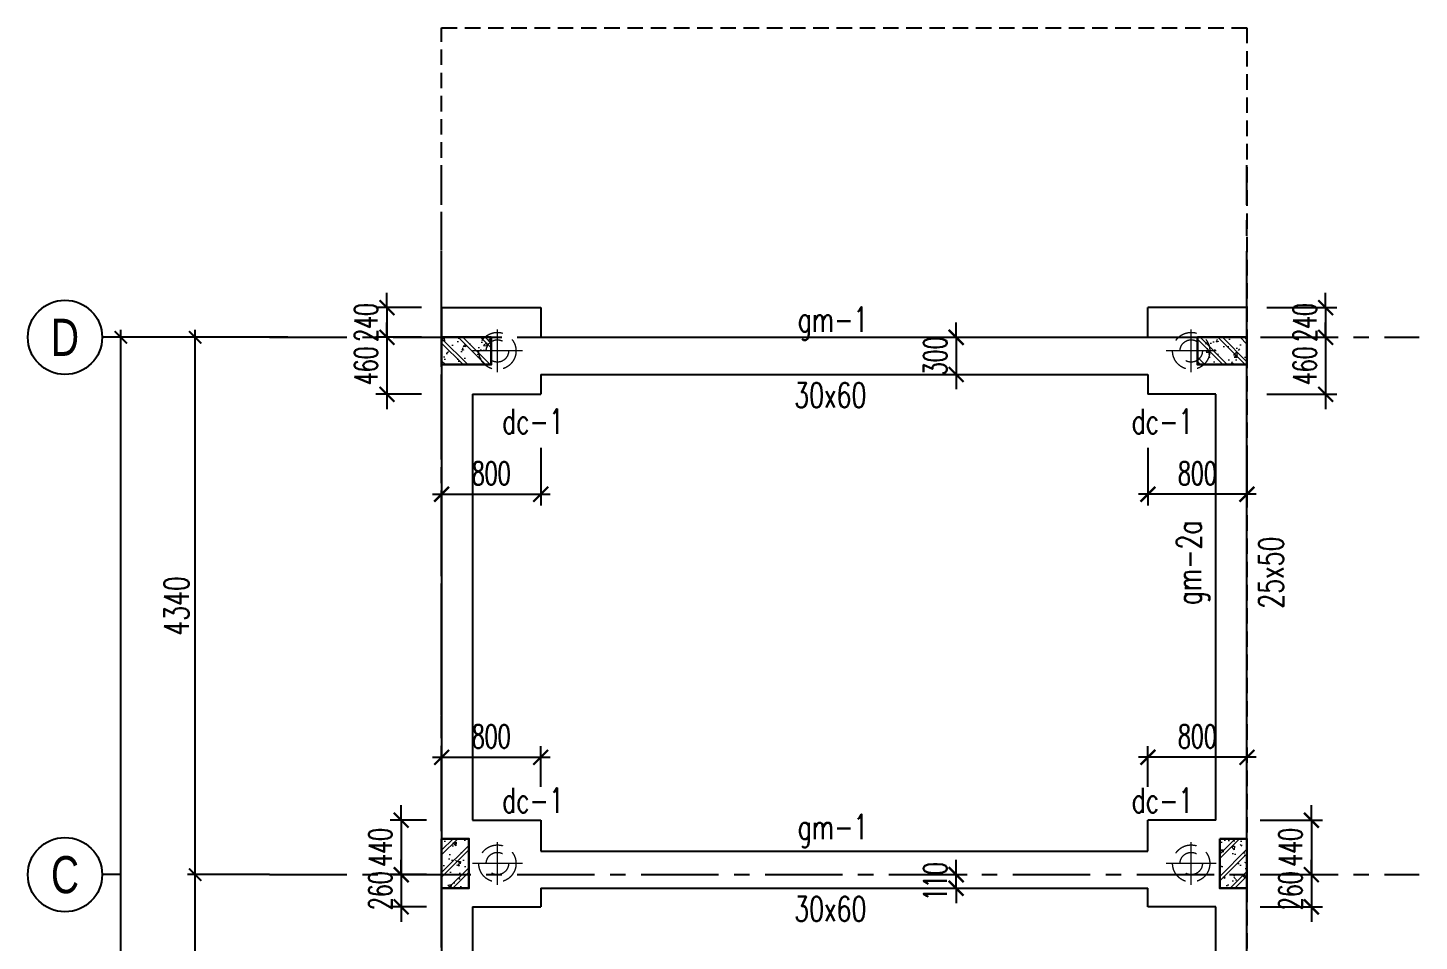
# Model space of a CAD drawing. Header units: millimetres. Extents: x -529861 to -223882, y -171969 to 61504.
# Drawn here: x -454655 to -443425, y 16365 to 23743 of the extents above; entities that cross this region are included whole.
import ezdxf
from ezdxf.enums import TextEntityAlignment as Align

# ---------------------------------------------------------------- set-up
doc = ezdxf.new("R2010")
doc.units = ezdxf.units.MM
doc.header["$LTSCALE"] = 5000
for name, pattern in [('CENTER', [2, 1.25, -0.25, 0.25, -0.25]), ('HIDDEN', [0.375, 0.25, -0.125]), ('HIDDEN2', [0.1875, 0.125, -0.0625])]:
    doc.linetypes.add(name, pattern=pattern)
doc.layers.get('Defpoints').update_dxf_attribs({"color": 143})
for name, color, linetype, lineweight in [('01- Axis', 5, 'CENTER', 15), ('07- Hidden', 8, 'HIDDEN', 15), ('KC-COT-HATCH', 13, 'Continuous', 15), ('KC-COT-NETCAT', 2, 'Continuous', 30), ('S-Concrete', 4, 'Continuous', 25), ('S-dims', 8, 'Continuous', 18), ('S-hidden', 9, 'HIDDEN2', 25), ('S-text', 2, 'Continuous', 20)]:
    doc.layers.add(name, color=color, linetype=linetype, lineweight=lineweight)
for name, color, linetype in [('KC ICC-COTVACH', 3, 'Continuous'), ('KCS_AXIS', 18, 'CENTER'), ('KCS_BORDER', 3, 'Continuous'), ('KCS_CHI', 1, 'Continuous'), ('KCS_DIM', 1, 'Continuous'), ('KCS_TEXT', 2, 'Continuous')]:
    doc.layers.add(name, color=color, linetype=linetype)
doc.styles.add('s-text', font='vnsimli.shx', dxfattribs={"width": 0.7})
doc.styles.add('style1', font='arial.ttf', dxfattribs={"width": 0.75})
doc.styles.add('vnsimpli', font='vnsimli.shx', dxfattribs={"width": 0.65})
doc.dimstyles.new('1-100s', dxfattribs={"dimtxt": 200, "dimasz": 100, "dimexe": 60, "dimexo": 0, "dimgap": 50, "dimtad": 1, "dimdec": 0, "dimzin": 0, "dimdsep": 46, "dimtxsty": 's-text', "dimblk1": 'ARCHTICK', "dimblk2": 'ARCHTICK', "dimsah": 1, "dimcen": 80, "dimdle": 60, "dimclrd": 9, "dimclre": 9, "dimclrt": 2, "dimadec": 0, "dimazin": 0, "dimtfac": 0.0001, "dimtdec": 0, "dimtix": 1, "dimtmove": 1, "dimatfit": 3, "dimldrblk": 'ARCHTICK', "dimfxl": 200, "dimtolj": 1, "dimtzin": 0, "dimarcsym": 0})
doc.dimstyles.new('KCS_DIM75', dxfattribs={"dimscale": 75, "dimtxt": 2.5, "dimasz": 1.6, "dimexe": 1.2, "dimexo": 0, "dimgap": 1, "dimtad": 1, "dimdec": 0, "dimzin": 0, "dimdsep": 46, "dimtxsty": 'vnsimpli', "dimblk": 'ARCHTICK', "dimcen": 0, "dimdle": 1, "dimclrd": 256, "dimclre": 256, "dimclrt": 2, "dimadec": 0, "dimazin": 0, "dimtfac": 1, "dimtdec": 0, "dimtix": 1, "dimtmove": 2, "dimatfit": 3, "dimfxl": 1, "dimtolj": 1, "dimtzin": 0, "dimarcsym": 0})

# ---------------------------------------------------------------- blocks, each defined once
blk = doc.blocks.new('_ArchTick')
at = {"color": 0, "linetype": 'ByBlock', "const_width": 0.15}
blk.add_lwpolyline([(-0.5, -0.5), (0.5, 0.5)], dxfattribs=at)
blk = doc.blocks.new('*D1159')
at = {"layer": 'Defpoints', "color": 0, "ltscale": 1500, "transparency": 16777216}
for p in [(-30105.34346586285, -46735.67500054729), (-23605.34346586303, -46735.67500054729), (-23605.34346586303, -48211.66461847498)]:
    blk.add_point(p, dxfattribs=at)
at = {"layer": 'KCS_DIM', "color": 9, "lineweight": -2, "ltscale": 1500, "transparency": 16777216}
for p, q in [((-30105.34346586285, -46735.67500054729), (-30105.34346586285, -48271.66461847498)), ((-23605.34346586303, -46735.67500054729), (-23605.34346586303, -48271.66461847498)), ((-30165.34346586285, -48211.66461847498), (-23545.34346586303, -48211.66461847498))]:
    blk.add_line(p, q, dxfattribs=at)
at = {"layer": 'KCS_DIM', "color": 9, "lineweight": -2, "ltscale": 1500, "transparency": 16777216, "xscale": 100, "yscale": 100, "zscale": 100, "rotation": 180}
blk.add_blockref('_ArchTick', (-30105.34346586285, -48211.66461847498), dxfattribs=at)
at = {"layer": 'KCS_DIM', "color": 9, "lineweight": -2, "ltscale": 1500, "transparency": 16777216, "xscale": 100, "yscale": 100, "zscale": 100}
blk.add_blockref('_ArchTick', (-23605.34346586303, -48211.66461847498), dxfattribs=at)
at = {"layer": 'KCS_DIM', "color": 2, "ltscale": 1500, "transparency": 16777216, "insert": (-26855.34346586294, -48061.66461847498), "char_height": 200, "attachment_point": 5, "style": 's-text'}
blk.add_mtext('\\A1;6500', dxfattribs=at)
blk = doc.blocks.new('*D1160')
at = {"layer": 'Defpoints', "color": 0, "ltscale": 1500, "transparency": 16777216}
for p in [(-32095.34346586403, -41687.54595751595), (-31448.97804727098, -41687.54595751595), (-31412.17275958155, -46137.54595751592)]:
    blk.add_point(p, dxfattribs=at)
at = {"layer": 'KCS_DIM', "color": 9, "lineweight": -2, "ltscale": 1500, "transparency": 16777216}
for p, q in [((-32095.34346586403, -46197.54595751592), (-32095.34346586403, -41627.54595751595)), ((-31448.97804727098, -41687.54595751595), (-32155.34346586403, -41687.54595751595)), ((-31412.17275958155, -46137.54595751592), (-32155.34346586403, -46137.54595751592))]:
    blk.add_line(p, q, dxfattribs=at)
at = {"layer": 'KCS_DIM', "color": 9, "lineweight": -2, "ltscale": 1500, "transparency": 16777216, "xscale": 100, "yscale": 100, "zscale": 100}
for p, rotation in [((-32095.34346586403, -41687.54595751595), 90), ((-32095.34346586403, -46137.54595751592), 270)]:
    blk.add_blockref('_ArchTick', p, dxfattribs=dict(at, rotation=rotation))
at = {"layer": 'KCS_DIM', "color": 2, "ltscale": 1500, "transparency": 16777216, "insert": (-32245.34346586404, -43912.54595751592), "char_height": 200, "attachment_point": 5, "rotation": 90, "style": 's-text'}
blk.add_mtext('\\A1;4450', dxfattribs=at)
blk = doc.blocks.new('*D1161')
at = {"layer": 'Defpoints', "color": 0, "ltscale": 1500, "transparency": 16777216}
for p in [(-32095.34346586403, -39177.54595755621), (-31495.34346586293, -39177.54595755621), (-31448.97804727098, -41687.54595751595)]:
    blk.add_point(p, dxfattribs=at)
at = {"layer": 'KCS_DIM', "color": 9, "lineweight": -2, "ltscale": 1500, "transparency": 16777216}
for p, q in [((-31495.34346586293, -39177.54595755621), (-32155.34346586403, -39177.54595755621)), ((-32095.34346586403, -41747.54595751595), (-32095.34346586403, -39117.54595755621)), ((-31448.97804727098, -41687.54595751595), (-32155.34346586403, -41687.54595751595))]:
    blk.add_line(p, q, dxfattribs=at)
at = {"layer": 'KCS_DIM', "color": 9, "lineweight": -2, "ltscale": 1500, "transparency": 16777216, "xscale": 100, "yscale": 100, "zscale": 100}
for p, rotation in [((-32095.34346586403, -39177.54595755621), 90), ((-32095.34346586403, -41687.54595751595), 270)]:
    blk.add_blockref('_ArchTick', p, dxfattribs=dict(at, rotation=rotation))
at = {"layer": 'KCS_DIM', "color": 2, "ltscale": 1500, "transparency": 16777216, "insert": (-32245.34346586404, -40432.54595753607), "char_height": 200, "attachment_point": 5, "rotation": 90, "style": 's-text'}
blk.add_mtext('\\A1;2510', dxfattribs=at)
blk = doc.blocks.new('*D1162')
at = {"layer": 'Defpoints', "color": 0, "ltscale": 1500, "transparency": 16777216}
for p in [(-32095.34346586403, -34837.5459575159), (-31345.75874680614, -34837.5459575159), (-31495.34346586293, -39177.54595755621)]:
    blk.add_point(p, dxfattribs=at)
at = {"layer": 'KCS_DIM', "color": 9, "lineweight": -2, "ltscale": 1500, "transparency": 16777216}
for p, q in [((-32095.34346586403, -39237.54595755621), (-32095.34346586403, -34777.5459575159)), ((-31345.75874680614, -34837.5459575159), (-32155.34346586403, -34837.5459575159)), ((-31495.34346586293, -39177.54595755621), (-32155.34346586403, -39177.54595755621))]:
    blk.add_line(p, q, dxfattribs=at)
at = {"layer": 'KCS_DIM', "color": 9, "lineweight": -2, "ltscale": 1500, "transparency": 16777216, "xscale": 100, "yscale": 100, "zscale": 100}
for p, rotation in [((-32095.34346586403, -34837.5459575159), 90), ((-32095.34346586403, -39177.54595755621), 270)]:
    blk.add_blockref('_ArchTick', p, dxfattribs=dict(at, rotation=rotation))
at = {"layer": 'KCS_DIM', "color": 2, "ltscale": 1500, "transparency": 16777216, "insert": (-32245.34346586404, -37007.54595753604), "char_height": 200, "attachment_point": 5, "rotation": 90, "style": 's-text'}
blk.add_mtext('\\A1;4340', dxfattribs=at)
blk = doc.blocks.new('*D1163')
at = {"layer": 'Defpoints', "color": 0, "ltscale": 1500, "transparency": 16777216}
for p in [(-32695.34346586415, -34837.54595759655), (-31495.34346586293, -34837.54595759655), (-31495.34346586293, -46137.54595755624)]:
    blk.add_point(p, dxfattribs=at)
at = {"layer": 'KCS_DIM', "color": 9, "lineweight": -2, "ltscale": 1500, "transparency": 16777216}
for p, q in [((-32695.34346586415, -46197.54595755624), (-32695.34346586415, -34777.54595759655)), ((-31495.34346586293, -34837.54595759655), (-32755.34346586415, -34837.54595759655)), ((-31495.34346586293, -46137.54595755624), (-32755.34346586415, -46137.54595755624))]:
    blk.add_line(p, q, dxfattribs=at)
at = {"layer": 'KCS_DIM', "color": 9, "lineweight": -2, "ltscale": 1500, "transparency": 16777216, "xscale": 100, "yscale": 100, "zscale": 100}
for p, rotation in [((-32695.34346586415, -34837.54595759655), 90), ((-32695.34346586415, -46137.54595755624), 270)]:
    blk.add_blockref('_ArchTick', p, dxfattribs=dict(at, rotation=rotation))
at = {"layer": 'KCS_DIM', "color": 2, "ltscale": 1500, "transparency": 16777216, "insert": (-32845.34346586415, -40487.54595757638), "char_height": 200, "attachment_point": 5, "rotation": 90, "style": 's-text'}
blk.add_mtext('\\A1;11300', dxfattribs=at)
blk = doc.blocks.new('*U935')
at = {"layer": 'KC-COT-HATCH'}
h = blk.add_hatch(dxfattribs=at)
h.set_pattern_fill('CHAU-02', color=256, scale=30, pattern_type=2)
h.set_pattern_definition([(49.99999999999999, (-758.4432547455838, -466.9000352710326), (215.178054780226, -18.82564049477853), [22.5, -247.5]), (355, (-758.4432547455838, -466.9000352710326), (-41.6254000839, 225.6576401100035), [18, -198]), (100.4514, (-740.5117507455836, -468.4688372710326), (173.5528145142065, 206.8318626182861), [19.122057, -210.3426336]), (46.18420000000001, (-758.4432547455838, -406.9000352710326), (320.1723145876933, -49.65570429870542), [33.75, -371.25]), (96.6356, (-731.7622312455837, -411.0380273710326), (280.398811664611, 292.2353612701325), [28.6830864, -315.5139]), (351.1842, (-758.4432547455838, -406.9000352710326), (280.3985835400882, 292.2355802775974), [27, -297]), (21, (-728.4432547455838, -421.9000352710326), (179.0721156355385, -120.7856671996016), [22.5, -247.5]), (226, (-728.4432547455838, -421.9000352710326), (201.5646367418057, -109.6619427481773), [17.99999999999997, -197.9999999999998]), (71.4514, (-713.5205848455837, -431.9655170710327), (252.066788574447, 96.75914901298572), [19.122057, -210.3426336]), (67.5, (-758.4432547455838, -466.9000352710326), (-46.77485499136161, 88.31233855207942), [0, -195.6, 0, -201, 0, -198.75]), (4.500000000000006, (-758.4432547455838, -466.9000352710326), (85.00527716362008, 114.0309565615238), [0, -114.6, 0, -191.1, 0, -75.75]), (327.5, (-825.3432547455836, -466.9000352710326), (160.1467308517227, -6.766461520313927), [0, -75, 0, -234, 0, -310.5]), (317.5, (-855.3432547455836, -466.9000352710326), (174.9558508027159, 30.03149469969532), [0, -97.5, 0, -155.4, 0, -220.5]), (315, (-758.4432547455838, -466.9000352710326), (90.15611460128481, 90.15611460128481), []), (315, (-758.4432547455838, -430.1500352710326), (90.15611460128481, 90.15611460128481), [])])
h.paths.add_polyline_path([(-110.0000000000002, 200.0000000000001), (-110.0000000000002, -199.9999999999999), (109.9999999999998, -199.9999999999999), (109.9999999999998, 200.0000000000001)])
at = {"layer": 'KC-COT-NETCAT'}
blk.add_lwpolyline([(-110.0000000000002, -199.9999999999999), (109.9999999999998, -199.9999999999999), (109.9999999999998, 200.0000000000001), (-110.0000000000002, 200.0000000000001)], close=True, dxfattribs=at)
blk = doc.blocks.new('D350')
at = {"color": 2, "ltscale": 0.15}
blk.add_circle((-4.074536263942719e-10, 0), 150.1225490196079, dxfattribs=at)
at = {"ltscale": 0.15}
blk.add_circle((-4.074536263942719e-10, 0), 90.12254901960787, dxfattribs=at)
at = {"layer": '01- Axis', "ltscale": 100}
for p, q in [((0, -172.241248391967), (0, 172.2412483919688)), ((201.7898887838819, 0), (-201.7898887842894, 0))]:
    blk.add_line(p, q, dxfattribs=at)
blk = doc.blocks.new('mb coc LK-A1')
for p in [(4.074536263942719e-10, 89.99999999997817), (5599.878419881104, 89.99972962294123), (5.762558430433273e-09, -4050.000270362878), (5599.877450980479, -4050.000270362878), (4.074536263942719e-10, -6850.00027041736), (5599.877450980479, -6850.000270414668), (3.492459654808044e-10, -10300.00027041735), (5599.754901961132, -10750.00027029639)]:
    blk.add_blockref('D350', p)
blk = doc.blocks.new('mb mong- LKA1')
at = {"layer": 'S-Concrete', "linetype": 'ByBlock', "ltscale": 1500}
for p, q in [((0, 90), (0, -11450.00027029639)), ((0, 90), (800, 90)), ((800, 90), (800, -150.0002702963939)), ((5699.999999999942, -150.0002702963902), (5699.999999999942, 89.99972962295942)), ((6500.123517920321, 89.99972962296306), (5699.999999999942, 89.99972962295942)), ((6499.999999999942, -11450.00027029639), (6499.999999999942, 89.99972962296306)), ((800, -150.0002702963939), (5699.999999999942, -150.0002702963902)), ((800, -450.0002702963939), (800, -610)), ((800, -450.0002702963939), (5700.044466451276, -450.0002702963902)), ((5700.044466451276, -450.0002702963902), (5700.12351792038, -610.0002703770297)), ((250, -610), (249.9999999999418, -4050.000270362878)), ((249.9999999999418, -610), (800, -610)), ((6249.999999999942, -610.0002703770333), (5700.12351792038, -610.0002703770297)), ((6249.999999999884, -4050.000270362882), (6249.999999999942, -610.0002703770333)), ((249.9999999999418, -4050.000270362878), (800, -4050.000270362878)), ((800, -4050.000270362878), (800, -4300.000270362878)), ((5700, -4300.000270362878), (5699.999999999884, -4050.000270362878)), ((6249.999999999884, -4050.000270362882), (5700, -4050.000270362882)), ((800, -4300.000270362878), (5700, -4300.000270362878)), ((800, -4600.000270362878), (800, -4750.000270362878)), ((800, -4600.000270362878), (5700, -4600.000270362878)), ((5700, -4750.000270362874), (5700, -4600.000270362878)), ((249.9999999999418, -4750.000270362878), (250, -6850.00027041736)), ((249.9999999999418, -4750.000270362878), (800, -4750.000270362878)), ((6249.999999999884, -4750.000270362878), (5700, -4750.000270362871)), ((6250, -6850.000270414668), (6249.999999999884, -4750.000270362878)), ((250, -6850.00027041736), (800.0000000004657, -6850.00027041736)), ((800.0000000004657, -6850.00027041736), (800.0000000004657, -7000.00027041736)), ((5699.999999999942, -7000.00027041736), (5699.999999999942, -6850.000270414672)), ((6250, -6850.000270414668), (5700, -6850.000270414672)), ((800.0000000004657, -7000.00027041736), (5699.999999999942, -7000.00027041736)), ((800.0000000004657, -7300.00027041736), (800.0000000004657, -7550.00027041736)), ((800.0000000004657, -7300.00027041736), (5699.999999999942, -7300.00027041736)), ((5699.999999999942, -7550.000270414657), (5699.999999999942, -7300.00027041736)), ((250, -7550.00027041736), (250, -10300.00027041735)), ((250, -7550.00027041736), (800.0000000004657, -7550.00027041736)), ((6250, -7550.000270414665), (5700, -7550.000270414661)), ((6249.999999999942, -10750.00027029639), (6250, -7550.000270414665)), ((250, -10300.00027041735), (800, -10300.00027041735)), ((800, -10300.00027041735), (800, -11150.00027029639)), ((5699.999999999884, -11150.00027029639), (5699.999999999942, -10750.00027029639)), ((6249.999999999942, -10750.00027029639), (5700, -10750.00027029639)), ((5699.999999999884, -11150.00027029639), (800, -11150.00027029639)), ((6499.999999999942, -11450.00027029639), (0, -11450.00027029639))]:
    blk.add_line(p, q, dxfattribs=at)
blk = doc.blocks.new('*D841')
at = {"layer": 'Defpoints', "color": 0, "linetype": 'ByBlock', "ltscale": 1500, "transparency": 16777216}
for p in [(-451314.8128346458, 20349.86973873145), (-450514.8128346457, 20349.86973873145), (-450514.8128346457, 19975.21154884013)]:
    blk.add_point(p, dxfattribs=at)
at = {"layer": 'S-dims', "linetype": 'ByBlock', "lineweight": -2, "ltscale": 1500, "transparency": 16777216}
for p, q in [((-451314.8128346458, 20349.86973873145), (-451314.8128346458, 19885.21154884013)), ((-450514.8128346457, 20349.86973873145), (-450514.8128346457, 19885.21154884013)), ((-451389.8128346458, 19975.21154884013), (-450439.8128346457, 19975.21154884013))]:
    blk.add_line(p, q, dxfattribs=at)
at = {"layer": 'S-dims', "linetype": 'ByBlock', "lineweight": -2, "ltscale": 1500, "transparency": 16777216, "xscale": 120, "yscale": 120, "zscale": 120, "rotation": 180}
blk.add_blockref('_ArchTick', (-451314.8128346458, 19975.21154884013), dxfattribs=at)
at = {"layer": 'S-dims', "linetype": 'ByBlock', "lineweight": -2, "ltscale": 1500, "transparency": 16777216, "xscale": 120, "yscale": 120, "zscale": 120}
blk.add_blockref('_ArchTick', (-450514.8128346457, 19975.21154884013), dxfattribs=at)
at = {"layer": 'S-dims', "color": 2, "linetype": 'ByBlock', "ltscale": 1500, "transparency": 16777216, "insert": (-450914.8128346457, 20143.96154884013), "char_height": 187.5, "attachment_point": 5, "style": 'vnsimpli'}
blk.add_mtext('\\A1;800', dxfattribs=at)
blk = doc.blocks.new('*D842')
at = {"layer": 'Defpoints', "color": 0, "linetype": 'ByBlock', "ltscale": 1500, "transparency": 16777216}
for p in [(-451476.5895722742, 21482.73283251876), (-451756.3708005474, 21242.73256222237), (-451476.5895722742, 21242.73256222237)]:
    blk.add_point(p, dxfattribs=at)
at = {"layer": 'S-dims', "linetype": 'ByBlock', "lineweight": -2, "ltscale": 1500, "transparency": 16777216}
for p, q in [((-451756.3708005474, 21482.73283251876), (-451756.3708005474, 21602.73283251876)), ((-451476.5895722742, 21482.73283251876), (-451846.3708005474, 21482.73283251876)), ((-451756.3708005474, 21482.73283251876), (-451756.3708005474, 21242.73256222237)), ((-451476.5895722742, 21242.73256222237), (-451846.3708005474, 21242.73256222237)), ((-451756.3708005474, 21242.73256222237), (-451756.3708005474, 21122.73256222237))]:
    blk.add_line(p, q, dxfattribs=at)
at = {"layer": 'S-dims', "linetype": 'ByBlock', "lineweight": -2, "ltscale": 1500, "transparency": 16777216, "xscale": 120, "yscale": 120, "zscale": 120}
for p, rotation in [((-451756.3708005474, 21482.73283251876), 270), ((-451756.3708005474, 21242.73256222237), 90)]:
    blk.add_blockref('_ArchTick', p, dxfattribs=dict(at, rotation=rotation))
at = {"layer": 'S-dims', "color": 2, "linetype": 'ByBlock', "ltscale": 1500, "transparency": 16777216, "insert": (-451925.1208005474, 21362.73269737049), "char_height": 187.5, "attachment_point": 5, "rotation": 90, "style": 'vnsimpli'}
blk.add_mtext('\\A1;240', dxfattribs=at)
blk = doc.blocks.new('*D843')
at = {"layer": 'Defpoints', "color": 0, "linetype": 'ByBlock', "ltscale": 1500, "transparency": 16777216}
for p in [(-451476.5895722742, 21242.73256222237), (-451756.3708005475, 20782.73283251876), (-451476.5895722742, 20782.73283251876)]:
    blk.add_point(p, dxfattribs=at)
at = {"layer": 'S-dims', "linetype": 'ByBlock', "lineweight": -2, "ltscale": 1500, "transparency": 16777216}
for p, q in [((-451756.3708005475, 21242.73256222237), (-451756.3708005475, 21362.73256222237)), ((-451476.5895722742, 21242.73256222237), (-451846.3708005475, 21242.73256222237)), ((-451756.3708005475, 21242.73256222237), (-451756.3708005475, 20782.73283251876)), ((-451476.5895722742, 20782.73283251876), (-451846.3708005475, 20782.73283251876)), ((-451756.3708005475, 20782.73283251876), (-451756.3708005475, 20662.73283251876))]:
    blk.add_line(p, q, dxfattribs=at)
at = {"layer": 'S-dims', "linetype": 'ByBlock', "lineweight": -2, "ltscale": 1500, "transparency": 16777216, "xscale": 120, "yscale": 120, "zscale": 120}
for p, rotation in [((-451756.3708005475, 21242.73256222237), 270), ((-451756.3708005475, 20782.73283251876), 90)]:
    blk.add_blockref('_ArchTick', p, dxfattribs=dict(at, rotation=rotation))
at = {"layer": 'S-dims', "color": 2, "linetype": 'ByBlock', "ltscale": 1500, "transparency": 16777216, "insert": (-451925.1208005475, 21012.73269737049), "char_height": 187.5, "attachment_point": 5, "rotation": 90, "style": 'vnsimpli'}
blk.add_mtext('\\A1;460', dxfattribs=at)
blk = doc.blocks.new('*D844')
at = {"layer": 'Defpoints', "color": 0, "linetype": 'ByBlock', "ltscale": 1500, "transparency": 16777216}
for p in [(-451437.4447673163, 17342.73256215588), (-451641.0849561681, 16902.73256218206), (-451437.4447673163, 16902.73256218206)]:
    blk.add_point(p, dxfattribs=at)
at = {"layer": 'S-dims', "linetype": 'ByBlock', "lineweight": -2, "ltscale": 1500, "transparency": 16777216}
for p, q in [((-451641.0849561681, 17342.73256215588), (-451641.0849561681, 17462.73256215588)), ((-451437.4447673163, 17342.73256215588), (-451731.0849561681, 17342.73256215588)), ((-451641.0849561681, 17342.73256215588), (-451641.0849561681, 16902.73256218206)), ((-451437.4447673163, 16902.73256218206), (-451731.0849561681, 16902.73256218206)), ((-451641.0849561681, 16902.73256218206), (-451641.0849561681, 16782.73256218206))]:
    blk.add_line(p, q, dxfattribs=at)
at = {"layer": 'S-dims', "linetype": 'ByBlock', "lineweight": -2, "ltscale": 1500, "transparency": 16777216, "xscale": 120, "yscale": 120, "zscale": 120}
for p, rotation in [((-451641.0849561681, 17342.73256215588), 270), ((-451641.0849561681, 16902.73256218206), 90)]:
    blk.add_blockref('_ArchTick', p, dxfattribs=dict(at, rotation=rotation))
at = {"layer": 'S-dims', "color": 2, "linetype": 'ByBlock', "ltscale": 1500, "transparency": 16777216, "insert": (-451809.8349561681, 17122.7325621689), "char_height": 187.5, "attachment_point": 5, "rotation": 90, "style": 'vnsimpli'}
blk.add_mtext('\\A1;440', dxfattribs=at)
blk = doc.blocks.new('*D845')
at = {"layer": 'Defpoints', "color": 0, "linetype": 'ByBlock', "ltscale": 1500, "transparency": 16777216}
for p in [(-451437.4447673163, 16902.73256218206), (-451641.0849561682, 16642.73256215588), (-451437.4447673163, 16642.73256215588)]:
    blk.add_point(p, dxfattribs=at)
at = {"layer": 'S-dims', "linetype": 'ByBlock', "lineweight": -2, "ltscale": 1500, "transparency": 16777216}
for p, q in [((-451641.0849561682, 16902.73256218206), (-451641.0849561682, 17022.73256218206)), ((-451437.4447673163, 16902.73256218206), (-451731.0849561682, 16902.73256218206)), ((-451641.0849561682, 16902.73256218206), (-451641.0849561682, 16642.73256215588)), ((-451437.4447673163, 16642.73256215588), (-451731.0849561682, 16642.73256215588)), ((-451641.0849561682, 16642.73256215588), (-451641.0849561682, 16522.73256215588))]:
    blk.add_line(p, q, dxfattribs=at)
at = {"layer": 'S-dims', "linetype": 'ByBlock', "lineweight": -2, "ltscale": 1500, "transparency": 16777216, "xscale": 120, "yscale": 120, "zscale": 120}
for p, rotation in [((-451641.0849561682, 16902.73256218206), 270), ((-451641.0849561682, 16642.73256215588), 90)]:
    blk.add_blockref('_ArchTick', p, dxfattribs=dict(at, rotation=rotation))
at = {"layer": 'S-dims', "color": 2, "linetype": 'ByBlock', "ltscale": 1500, "transparency": 16777216, "insert": (-451809.8349561682, 16772.7325621689), "char_height": 187.5, "attachment_point": 5, "rotation": 90, "style": 'vnsimpli'}
blk.add_mtext('\\A1;260', dxfattribs=at)
blk = doc.blocks.new('*D846')
at = {"layer": 'Defpoints', "color": 0, "linetype": 'ByBlock', "ltscale": 1500, "transparency": 16777216}
for p in [(-450514.8128346457, 17850.65598158599), (-451314.8128346458, 17613.22513697334), (-450514.8128346457, 17613.22513697334)]:
    blk.add_point(p, dxfattribs=at)
at = {"layer": 'S-dims', "linetype": 'ByBlock', "lineweight": -2, "ltscale": 1500, "transparency": 16777216}
for p, q in [((-451314.8128346458, 17613.22513697334), (-451314.8128346458, 17940.65598158599)), ((-450514.8128346457, 17613.22513697334), (-450514.8128346457, 17940.65598158599)), ((-451389.8128346458, 17850.65598158599), (-450439.8128346457, 17850.65598158599))]:
    blk.add_line(p, q, dxfattribs=at)
at = {"layer": 'S-dims', "linetype": 'ByBlock', "lineweight": -2, "ltscale": 1500, "transparency": 16777216, "xscale": 120, "yscale": 120, "zscale": 120, "rotation": 180}
blk.add_blockref('_ArchTick', (-451314.8128346458, 17850.65598158599), dxfattribs=at)
at = {"layer": 'S-dims', "linetype": 'ByBlock', "lineweight": -2, "ltscale": 1500, "transparency": 16777216, "xscale": 120, "yscale": 120, "zscale": 120}
blk.add_blockref('_ArchTick', (-450514.8128346457, 17850.65598158599), dxfattribs=at)
at = {"layer": 'S-dims', "color": 2, "linetype": 'ByBlock', "ltscale": 1500, "transparency": 16777216, "insert": (-450914.8128346457, 18019.40598158599), "char_height": 187.5, "attachment_point": 5, "style": 'vnsimpli'}
blk.add_mtext('\\A1;800', dxfattribs=at)
blk = doc.blocks.new('*D851')
at = {"layer": 'Defpoints', "color": 0, "linetype": 'ByBlock', "ltscale": 1500, "transparency": 16777216}
for p in [(-445614.8128346456, 20349.86973873145), (-444814.8128346456, 20349.86973873145), (-445614.8128346456, 19975.21154884013)]:
    blk.add_point(p, dxfattribs=at)
at = {"layer": 'S-dims', "linetype": 'ByBlock', "lineweight": -2, "ltscale": 1500, "transparency": 16777216}
for p, q in [((-445614.8128346456, 20349.86973873145), (-445614.8128346456, 19885.21154884013)), ((-444814.8128346456, 20349.86973873145), (-444814.8128346456, 19885.21154884013)), ((-444739.8128346456, 19975.21154884013), (-445689.8128346456, 19975.21154884013))]:
    blk.add_line(p, q, dxfattribs=at)
at = {"layer": 'S-dims', "linetype": 'ByBlock', "lineweight": -2, "ltscale": 1500, "transparency": 16777216, "xscale": 120, "yscale": 120, "zscale": 120, "rotation": 180}
blk.add_blockref('_ArchTick', (-445614.8128346456, 19975.21154884013), dxfattribs=at)
at = {"layer": 'S-dims', "linetype": 'ByBlock', "lineweight": -2, "ltscale": 1500, "transparency": 16777216, "xscale": 120, "yscale": 120, "zscale": 120}
blk.add_blockref('_ArchTick', (-444814.8128346456, 19975.21154884013), dxfattribs=at)
at = {"layer": 'S-dims', "color": 2, "linetype": 'ByBlock', "ltscale": 1500, "transparency": 16777216, "insert": (-445214.8128346456, 20143.96154884013), "char_height": 187.5, "attachment_point": 5, "style": 'vnsimpli'}
blk.add_mtext('\\A1;800', dxfattribs=at)
blk = doc.blocks.new('*D852')
at = {"layer": 'Defpoints', "color": 0, "linetype": 'ByBlock', "ltscale": 1500, "transparency": 16777216}
for p in [(-444655.0402280373, 21482.73256214173), (-444655.0402280373, 21242.73256222237), (-444179.5776541027, 21242.73256222237)]:
    blk.add_point(p, dxfattribs=at)
at = {"layer": 'S-dims', "linetype": 'ByBlock', "lineweight": -2, "ltscale": 1500, "transparency": 16777216}
for p, q in [((-444179.5776541027, 21482.73256214173), (-444179.5776541027, 21602.73256214173)), ((-444655.0402280373, 21482.73256214173), (-444089.5776541027, 21482.73256214173)), ((-444179.5776541027, 21482.73256214173), (-444179.5776541027, 21242.73256222237)), ((-444655.0402280373, 21242.73256222237), (-444089.5776541027, 21242.73256222237)), ((-444179.5776541027, 21242.73256222237), (-444179.5776541027, 21122.73256222237))]:
    blk.add_line(p, q, dxfattribs=at)
at = {"layer": 'S-dims', "linetype": 'ByBlock', "lineweight": -2, "ltscale": 1500, "transparency": 16777216, "xscale": 120, "yscale": 120, "zscale": 120}
for p, rotation in [((-444179.5776541027, 21482.73256214173), 270), ((-444179.5776541027, 21242.73256222237), 90)]:
    blk.add_blockref('_ArchTick', p, dxfattribs=dict(at, rotation=rotation))
at = {"layer": 'S-dims', "color": 2, "linetype": 'ByBlock', "ltscale": 1500, "transparency": 16777216, "insert": (-444348.3276541027, 21362.73256218198), "char_height": 187.5, "attachment_point": 5, "rotation": 90, "style": 'vnsimpli'}
blk.add_mtext('\\A1;240', dxfattribs=at)
blk = doc.blocks.new('*D853')
at = {"layer": 'Defpoints', "color": 0, "linetype": 'ByBlock', "ltscale": 1500, "transparency": 16777216}
for p in [(-444655.0402280373, 21242.73256222237), (-444655.0402280373, 20782.73256214173), (-444179.5776541026, 20782.73256214173)]:
    blk.add_point(p, dxfattribs=at)
at = {"layer": 'S-dims', "linetype": 'ByBlock', "lineweight": -2, "ltscale": 1500, "transparency": 16777216}
for p, q in [((-444179.5776541026, 21242.73256222237), (-444179.5776541026, 21362.73256222237)), ((-444655.0402280373, 21242.73256222237), (-444089.5776541026, 21242.73256222237)), ((-444179.5776541026, 21242.73256222237), (-444179.5776541026, 20782.73256214173)), ((-444655.0402280373, 20782.73256214173), (-444089.5776541026, 20782.73256214173)), ((-444179.5776541026, 20782.73256214173), (-444179.5776541026, 20662.73256214173))]:
    blk.add_line(p, q, dxfattribs=at)
at = {"layer": 'S-dims', "linetype": 'ByBlock', "lineweight": -2, "ltscale": 1500, "transparency": 16777216, "xscale": 120, "yscale": 120, "zscale": 120}
for p, rotation in [((-444179.5776541026, 21242.73256222237), 270), ((-444179.5776541026, 20782.73256214173), 90)]:
    blk.add_blockref('_ArchTick', p, dxfattribs=dict(at, rotation=rotation))
at = {"layer": 'S-dims', "color": 2, "linetype": 'ByBlock', "ltscale": 1500, "transparency": 16777216, "insert": (-444348.3276541026, 21012.73256218198), "char_height": 187.5, "attachment_point": 5, "rotation": 90, "style": 'vnsimpli'}
blk.add_mtext('\\A1;460', dxfattribs=at)
blk = doc.blocks.new('*D854')
at = {"layer": 'Defpoints', "color": 0, "linetype": 'ByBlock', "ltscale": 1500, "transparency": 16777216}
for p in [(-444707.6577402744, 17342.73256215588), (-444707.6577402744, 16902.73256218206), (-444294.8634984811, 16902.73256218206)]:
    blk.add_point(p, dxfattribs=at)
at = {"layer": 'S-dims', "linetype": 'ByBlock', "lineweight": -2, "ltscale": 1500, "transparency": 16777216}
for p, q in [((-444294.8634984811, 17342.73256215588), (-444294.8634984811, 17462.73256215588)), ((-444707.6577402744, 17342.73256215588), (-444204.8634984811, 17342.73256215588)), ((-444294.8634984811, 17342.73256215588), (-444294.8634984811, 16902.73256218206)), ((-444707.6577402744, 16902.73256218206), (-444204.8634984811, 16902.73256218206)), ((-444294.8634984811, 16902.73256218206), (-444294.8634984811, 16782.73256218206))]:
    blk.add_line(p, q, dxfattribs=at)
at = {"layer": 'S-dims', "linetype": 'ByBlock', "lineweight": -2, "ltscale": 1500, "transparency": 16777216, "xscale": 120, "yscale": 120, "zscale": 120}
for p, rotation in [((-444294.8634984811, 17342.73256215588), 270), ((-444294.8634984811, 16902.73256218206), 90)]:
    blk.add_blockref('_ArchTick', p, dxfattribs=dict(at, rotation=rotation))
at = {"layer": 'S-dims', "color": 2, "linetype": 'ByBlock', "ltscale": 1500, "transparency": 16777216, "insert": (-444463.6134984811, 17122.7325621689), "char_height": 187.5, "attachment_point": 5, "rotation": 90, "style": 'vnsimpli'}
blk.add_mtext('\\A1;440', dxfattribs=at)
blk = doc.blocks.new('*D855')
at = {"layer": 'Defpoints', "color": 0, "linetype": 'ByBlock', "ltscale": 1500, "transparency": 16777216}
for p in [(-444707.6577402744, 16902.73256218206), (-444707.6577402744, 16642.73256215588), (-444294.863498481, 16642.73256215588)]:
    blk.add_point(p, dxfattribs=at)
at = {"layer": 'S-dims', "linetype": 'ByBlock', "lineweight": -2, "ltscale": 1500, "transparency": 16777216}
for p, q in [((-444294.863498481, 16902.73256218206), (-444294.863498481, 17022.73256218206)), ((-444707.6577402744, 16902.73256218206), (-444204.863498481, 16902.73256218206)), ((-444294.863498481, 16902.73256218206), (-444294.863498481, 16642.73256215588)), ((-444707.6577402744, 16642.73256215588), (-444204.863498481, 16642.73256215588)), ((-444294.863498481, 16642.73256215588), (-444294.863498481, 16522.73256215588))]:
    blk.add_line(p, q, dxfattribs=at)
at = {"layer": 'S-dims', "linetype": 'ByBlock', "lineweight": -2, "ltscale": 1500, "transparency": 16777216, "xscale": 120, "yscale": 120, "zscale": 120}
for p, rotation in [((-444294.863498481, 16902.73256218206), 270), ((-444294.863498481, 16642.73256215588), 90)]:
    blk.add_blockref('_ArchTick', p, dxfattribs=dict(at, rotation=rotation))
at = {"layer": 'S-dims', "color": 2, "linetype": 'ByBlock', "ltscale": 1500, "transparency": 16777216, "insert": (-444463.613498481, 16772.7325621689), "char_height": 187.5, "attachment_point": 5, "rotation": 90, "style": 'vnsimpli'}
blk.add_mtext('\\A1;260', dxfattribs=at)
blk = doc.blocks.new('*D856')
at = {"layer": 'Defpoints', "color": 0, "linetype": 'ByBlock', "ltscale": 1500, "transparency": 16777216}
for p in [(-445614.8128346456, 17850.65598158599), (-445614.8128346456, 17613.22513697334), (-444814.8128346456, 17613.22513697334)]:
    blk.add_point(p, dxfattribs=at)
at = {"layer": 'S-dims', "linetype": 'ByBlock', "lineweight": -2, "ltscale": 1500, "transparency": 16777216}
for p, q in [((-445614.8128346456, 17613.22513697334), (-445614.8128346456, 17940.65598158599)), ((-444814.8128346456, 17613.22513697334), (-444814.8128346456, 17940.65598158599)), ((-444739.8128346456, 17850.65598158599), (-445689.8128346456, 17850.65598158599))]:
    blk.add_line(p, q, dxfattribs=at)
at = {"layer": 'S-dims', "linetype": 'ByBlock', "lineweight": -2, "ltscale": 1500, "transparency": 16777216, "xscale": 120, "yscale": 120, "zscale": 120, "rotation": 180}
blk.add_blockref('_ArchTick', (-445614.8128346456, 17850.65598158599), dxfattribs=at)
at = {"layer": 'S-dims', "linetype": 'ByBlock', "lineweight": -2, "ltscale": 1500, "transparency": 16777216, "xscale": 120, "yscale": 120, "zscale": 120}
blk.add_blockref('_ArchTick', (-444814.8128346456, 17850.65598158599), dxfattribs=at)
at = {"layer": 'S-dims', "color": 2, "linetype": 'ByBlock', "ltscale": 1500, "transparency": 16777216, "insert": (-445214.8128346456, 18019.40598158599), "char_height": 187.5, "attachment_point": 5, "style": 'vnsimpli'}
blk.add_mtext('\\A1;800', dxfattribs=at)
blk = doc.blocks.new('*D862')
at = {"layer": 'Defpoints', "color": 0, "linetype": 'ByBlock', "ltscale": 1500, "transparency": 16777216}
for p in [(-447689.6790589202, 16902.73256218206), (-447161.9056823868, 16902.73256218206), (-447689.6790589202, 16792.73256215588)]:
    blk.add_point(p, dxfattribs=at)
at = {"layer": 'S-dims', "linetype": 'ByBlock', "lineweight": -2, "ltscale": 1500, "transparency": 16777216}
for p, q in [((-447161.9056823868, 16902.73256218206), (-447161.9056823868, 17022.73256218206)), ((-447689.6790589202, 16902.73256218206), (-447071.9056823868, 16902.73256218206)), ((-447161.9056823868, 16792.73256215588), (-447161.9056823868, 16902.73256218206)), ((-447689.6790589202, 16792.73256215588), (-447071.9056823868, 16792.73256215588)), ((-447161.9056823868, 16792.73256215588), (-447161.9056823868, 16672.73256215588))]:
    blk.add_line(p, q, dxfattribs=at)
at = {"layer": 'S-dims', "linetype": 'ByBlock', "lineweight": -2, "ltscale": 1500, "transparency": 16777216, "xscale": 120, "yscale": 120, "zscale": 120}
for p, rotation in [((-447161.9056823868, 16902.73256218206), 270), ((-447161.9056823868, 16792.73256215588), 90)]:
    blk.add_blockref('_ArchTick', p, dxfattribs=dict(at, rotation=rotation))
at = {"layer": 'S-dims', "color": 2, "linetype": 'ByBlock', "ltscale": 1500, "transparency": 16777216, "insert": (-447330.6556823868, 16847.73256216891), "char_height": 187.5, "attachment_point": 5, "rotation": 90, "style": 'vnsimpli'}
blk.add_mtext('\\A1;110', dxfattribs=at)
blk = doc.blocks.new('*D865')
at = {"layer": 'Defpoints', "color": 0, "linetype": 'ByBlock', "ltscale": 1500, "transparency": 16777216}
for p in [(-447511.4582840082, 21242.7325623433), (-447511.4582840082, 20942.73256222236), (-447161.9056823871, 20942.73256222236)]:
    blk.add_point(p, dxfattribs=at)
at = {"layer": 'S-dims', "linetype": 'ByBlock', "lineweight": -2, "ltscale": 1500, "transparency": 16777216}
for p, q in [((-447161.9056823871, 21242.7325623433), (-447161.9056823871, 21362.7325623433)), ((-447511.4582840082, 21242.7325623433), (-447071.9056823871, 21242.7325623433)), ((-447161.9056823871, 21242.7325623433), (-447161.9056823871, 20942.73256222236)), ((-447511.4582840082, 20942.73256222236), (-447071.9056823871, 20942.73256222236)), ((-447161.9056823871, 20942.73256222236), (-447161.9056823871, 20822.73256222236))]:
    blk.add_line(p, q, dxfattribs=at)
at = {"layer": 'S-dims', "linetype": 'ByBlock', "lineweight": -2, "ltscale": 1500, "transparency": 16777216, "xscale": 120, "yscale": 120, "zscale": 120}
for p, rotation in [((-447161.9056823871, 21242.7325623433), 270), ((-447161.9056823871, 20942.73256222236), 90)]:
    blk.add_blockref('_ArchTick', p, dxfattribs=dict(at, rotation=rotation))
at = {"layer": 'S-dims', "color": 2, "linetype": 'ByBlock', "ltscale": 1500, "transparency": 16777216, "insert": (-447330.6556823871, 21092.73256228276), "char_height": 187.5, "attachment_point": 5, "rotation": 90, "style": 'vnsimpli'}
blk.add_mtext('\\A1;300', dxfattribs=at)
blk = doc.blocks.new('2-LUOI TRUC')
at = {"layer": 'KCS_AXIS', "ltscale": 0.1}
for p, q in [((-30105.34346586303, -46766.54382074761), (-30105.34346586303, -33447.5459575562)), ((-23605.34346586291, -46766.54382074761), (-23605.34346586291, -33447.5459575562)), ((-31495.34346586291, -34837.54595751589), (-22215.34346586291, -34837.54595751589)), ((-31495.34346586291, -39177.5459575562), (-22215.34346586291, -39177.5459575562)), ((-31495.34346586291, -41687.54595751593), (-22215.34346586291, -41687.54595751593)), ((-31495.34346586291, -46137.54595751589), (-22215.34346586291, -46137.54595751589))]:
    blk.add_line(p, q, dxfattribs=at)
at = {"layer": 'KCS_CHI', "ltscale": 1500}
for p, q in [((-32695.34346586291, -34837.54595751589), (-32845.34346586291, -34837.54595751589)), ((-32695.34346586291, -39177.5459575562), (-32845.34346586291, -39177.5459575562)), ((-32695.34346586291, -41687.54595751593), (-32845.34346586291, -41687.54595751593)), ((-32695.34346586291, -46137.54595751589), (-32845.34346586291, -46137.54595751589)), ((-30105.34346586285, -48211.66461847498), (-30105.34346586285, -48361.66461847498)), ((-23605.34346586303, -48211.66461847498), (-23605.34346586303, -48361.66461847498))]:
    blk.add_line(p, q, dxfattribs=at)
for centre in [(-33145.34346586291, -34837.54595751589), (-33145.34346586291, -39177.5459575562), (-33145.34346586291, -41687.54595751593), (-33145.34346586291, -46137.54595751589), (-30105.34346586303, -48661.66461847498), (-23605.34346586291, -48661.66461847498)]:
    blk.add_circle(centre, 300, dxfattribs=at)
at = {"layer": 'KCS_TEXT', "color": 4, "ltscale": 1500, "style": 'style1', "width": 0.75}
for s, p in [('D', (-33145.34346586291, -34837.54595751589)), ('C', (-33145.34346586291, -39177.5459575562)), ('B', (-33145.34346586291, -41687.54595751593)), ('A', (-33145.34346586291, -46137.54595751589)), ('1', (-30105.34346586303, -48661.66461847498)), ('2', (-23605.34346586291, -48661.66461847498))]:
    blk.add_text(s, height=300, dxfattribs=at).set_placement(p, align=Align.MIDDLE_CENTER)
at = {"layer": 'KCS_DIM', "ltscale": 1500}
for base, p1, p2, picture, middle in [((-32695.34346586415, -34837.54595759655), (-31495.34346586291, -46137.54595755623), (-31495.34346586291, -34837.54595759654), '*D1163', (-32845.34346586415, -40487.54595757638)), ((-32095.34346586403, -34837.5459575159), (-31495.34346586291, -39177.5459575562), (-31345.75874680612, -34837.54595751589), '*D1162', (-32245.34346586404, -37007.54595753604)), ((-32095.34346586403, -39177.54595755621), (-31448.97804727097, -41687.54595751593), (-31495.34346586291, -39177.5459575562), '*D1161', (-32245.34346586404, -40432.54595753607)), ((-32095.34346586403, -41687.54595751595), (-31412.17275958153, -46137.5459575159), (-31448.97804727097, -41687.54595751593), '*D1160', (-32245.34346586404, -43912.54595751592))]:
    dim = blk.add_linear_dim(base=base, p1=p1, p2=p2, angle=90, dimstyle='1-100s', dxfattribs=at)
    dim.commit()
    dim.dimension.update_dxf_attribs({"geometry": picture, "text_midpoint": middle})
dim = blk.add_linear_dim(base=(-23605.34346586303, -48211.66461847498), p1=(-30105.34346586285, -46735.67500054729), p2=(-23605.34346586303, -46735.67500054729), dimstyle='1-100s', dxfattribs=at)
dim.commit()
dim.dimension.update_dxf_attribs({"geometry": '*D1159', "text_midpoint": (-26855.34346586294, -48061.66461847498)})
blk = doc.blocks.new('2-MBC')
at = {"layer": 'KC ICC-COTVACH'}
for p, xscale, rotation in [((89.99999999988358, 11079.99999995966), -1.000000000000001, 90), ((6189.999999999825, 11079.99999995964), -1.000000000000001, 90), ((5.413312464952469e-09, 6939.999999973821), -1, 180), ((6279.999999999825, 6939.999999973821), -1, 180), ((5.820766091346741e-11, 4139.999999919339), -1, 180), ((6279.999999999825, 4139.999999922031), -1, 180), ((-5.820766091346741e-11, 689.9999999193533), -1, 180), ((6189.999999999942, 4.030880518257618e-08), -1.000000000000001, 90)]:
    blk.add_blockref('*U935', p, dxfattribs=dict(at, xscale=xscale, rotation=rotation))
at = {"layer": 'KCS_AXIS'}
blk.add_blockref('2-LUOI TRUC', (29995.34346586291, 46027.5459575562), dxfattribs=at)

msp = doc.modelspace()

# ---------------------------------------------------------------- linework, layer by layer
at = {"layer": 'S-hidden', "linetype": 'HIDDEN', "ltscale": 0.1}
msp.add_lwpolyline([(-451314.8128346457, 23742.73256222237), (-444814.8128346459, 23742.73256222237), (-444814.8128346459, 9942.732562222373), (-451314.8128346457, 9942.732562222373)], close=True, dxfattribs=at)

# ---------------------------------------------------------------- block references
at = {"layer": '07- Hidden', "linetype": 'ByBlock'}
msp.add_blockref('mb coc LK-A1', (-450864.6902856262, 21042.73283251876), dxfattribs=at)
at = {"layer": 'KCS_BORDER', "ltscale": 1500}
msp.add_blockref('2-MBC', (-451204.8128346457, 10052.73256218206), dxfattribs=at)
at = {"layer": 'S-dims', "linetype": 'ByBlock', "ltscale": 1500}
msp.add_blockref('mb mong- LKA1', (-451314.8128346457, 21392.73283251876), dxfattribs=at)

# ---------------------------------------------------------------- texts
at = {"layer": 'S-text', "style": 'vnsimpli', "width": 0.7}
for s, p in [('gm-1', (-448440.9120831527, 21287.10383153508)), ('30x60', (-448468.853134145, 20675.79682541748)), ('dc-1', (-450826.5854073111, 20463.93318709388)), ('dc-1', (-445746.0846906549, 20463.93318709388)), ('dc-1', (-450826.5854073111, 17403.43192983876)), ('dc-1', (-445746.0846906549, 17403.43192983876)), ('gm-1', (-448440.9120831527, 17189.1053027479)), ('30x60', (-448468.853134145, 16525.796825351))]:
    msp.add_text(s, height=200, dxfattribs=at).set_placement(p)
for s, p in [('gm-2a', (-445183.4718823682, 19079.23617049979)), ('25x50', (-444520.1634049712, 19051.29511950745))]:
    msp.add_text(s, height=200, rotation=90, dxfattribs=at).set_placement(p)

# ---------------------------------------------------------------- dimensions: what is measured, and where the dimension line sits
at = {"layer": 'S-dims', "linetype": 'ByBlock', "ltscale": 1500}
for base, p1, p2, angle, picture, middle in [((-451756.3708005474, 21242.73256222237), (-451476.5895722742, 21482.73283251876), (-451476.5895722742, 21242.73256222237), 90, '*D842', (-451925.1208005474, 21362.73269737049)), ((-444179.5776541027, 21242.73256222237), (-444655.0402280373, 21482.73256214173), (-444655.0402280373, 21242.73256222237), 90, '*D852', (-444348.3276541027, 21362.73256218198)), ((-451756.3708005475, 20782.73283251876), (-451476.5895722742, 21242.73256222237), (-451476.5895722742, 20782.73283251876), 90, '*D843', (-451925.1208005475, 21012.73269737049)), ((-447161.9056823871, 20942.73256222236), (-447511.4582840082, 21242.7325623433), (-447511.4582840082, 20942.73256222236), 90, '*D865', (-447330.6556823871, 21092.73256228276)), ((-444179.5776541026, 20782.73256214173), (-444655.0402280373, 21242.73256222237), (-444655.0402280373, 20782.73256214173), 90, '*D853', (-444348.3276541026, 21012.73256218198)), ((-445614.8128346456, 19975.21154884013), (-444814.8128346456, 20349.86973873145), (-445614.8128346456, 20349.86973873145), 180, '*D851', (-445214.8128346456, 20143.96154884013)), ((-445614.8128346456, 17850.65598158599), (-444814.8128346456, 17613.22513697334), (-445614.8128346456, 17613.22513697334), 180, '*D856', (-445214.8128346456, 18019.40598158599)), ((-451641.0849561681, 16902.73256218206), (-451437.4447673163, 17342.73256215588), (-451437.4447673163, 16902.73256218206), 90, '*D844', (-451809.8349561681, 17122.7325621689)), ((-444294.8634984811, 16902.73256218206), (-444707.6577402744, 17342.73256215588), (-444707.6577402744, 16902.73256218206), 90, '*D854', (-444463.6134984811, 17122.7325621689)), ((-451641.0849561682, 16642.73256215588), (-451437.4447673163, 16902.73256218206), (-451437.4447673163, 16642.73256215588), 90, '*D845', (-451809.8349561682, 16772.7325621689)), ((-447161.9056823868, 16902.73256218206), (-447689.6790589202, 16792.73256215588), (-447689.6790589202, 16902.73256218206), 90, '*D862', (-447330.6556823868, 16847.73256216891)), ((-444294.863498481, 16642.73256215588), (-444707.6577402744, 16902.73256218206), (-444707.6577402744, 16642.73256215588), 90, '*D855', (-444463.613498481, 16772.7325621689))]:
    dim = msp.add_linear_dim(base=base, p1=p1, p2=p2, angle=angle, dimstyle='KCS_DIM75', dxfattribs=at)
    dim.commit()
    dim.dimension.update_dxf_attribs({"geometry": picture, "text_midpoint": middle})
for base, p1, p2, picture, middle in [((-450514.8128346457, 19975.21154884013), (-451314.8128346458, 20349.86973873145), (-450514.8128346457, 20349.86973873145), '*D841', (-450914.8128346457, 20143.96154884013)), ((-450514.8128346457, 17850.65598158599), (-451314.8128346458, 17613.22513697334), (-450514.8128346457, 17613.22513697334), '*D846', (-450914.8128346457, 18019.40598158599))]:
    dim = msp.add_linear_dim(base=base, p1=p1, p2=p2, dimstyle='KCS_DIM75', dxfattribs=at)
    dim.commit()
    dim.dimension.update_dxf_attribs({"geometry": picture, "text_midpoint": middle})

doc.saveas('drawing.dxf')
